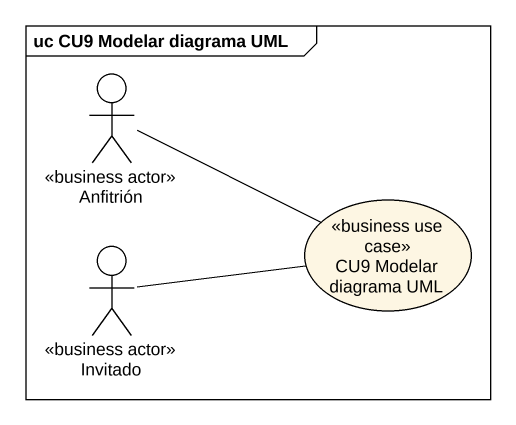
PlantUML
@startuml
mainframe uc CU9 Modelar diagrama UML
actor Anfitrión <<business actor>>
usecase "CU9 Modelar diagrama UML" as CU9_Modelar_diagrama_UML <<business use case>>
actor Invitado <<business actor>>
Anfitrión -right- CU9_Modelar_diagrama_UML
Invitado -right- CU9_Modelar_diagrama_UML
@enduml
